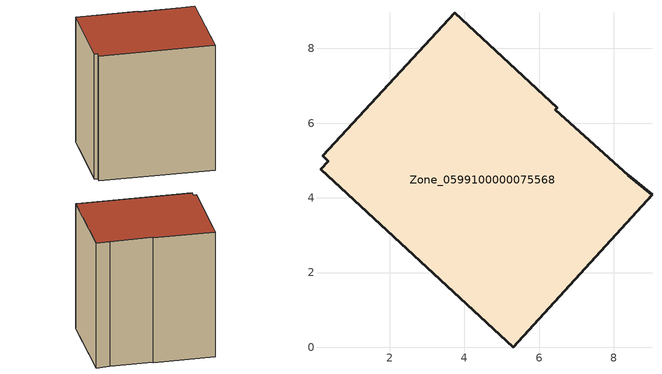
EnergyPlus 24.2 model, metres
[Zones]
Zone_0599100000075568
 floor ground (C_G): 6.43,6.36 8.38,4.61 9.02,4.08 5.3,0 0.15,4.76 0.35,4.98 0.21,5.12 3.74,8.96 6.49,6.42 z0
 wall outside (C_F): 6.49,6.42 3.74,8.96 0.21,5.12 0.35,4.98 0.15,4.76 5.3,0 9.02,4.08 8.38,4.61 6.43,6.36 6.49,6.42 z0:8.16
 roof outside (C_R): 0.21,5.12 0.35,4.98 0.15,4.76 5.3,0 9.02,4.08 8.38,4.61 6.43,6.36 6.49,6.42 3.74,8.96 z8.16
[BUILDING]
Pand.0599100000075568: North Axis=0; Terrain=City; Loads Convergence Tolerance Value=0.04; Temperature Convergence Tolerance Value=0.4; Solar Distribution=FullExterior; Maximum Number of Warmup Days=25; Minimum Number of Warmup Days=1
[Site:Location]
Rotterdam.The.Hague.AP_ZH_NLD Design_Conditions: Latitude=51.96; Longitude=4.45; Time Zone=1; Elevation=-4.5
[SITE:GROUNDTEMPERATURE:BUILDINGSURFACE]
18, 18, 18, 18, 18, 18, 18, 18, 18, 18, 18, 18
[MATERIAL] Thermal Absorptance=0.9; Solar Absorptance=0.7; Visible Absorptance=0.7
Name | Roughness | Thickness | Conductivity | Density | Specific Heat
G.TC.1946 | MediumSmooth | 0.15 | 1 | 540 | 1210
F.TC.1946 | Rough | 0.3 | 0.857143 | 1920 | 840
R.TC.1946 | MediumRough | 0.2 | 0.909091 | 1500 | 1000
[CONSTRUCTION]
C_G: G.TC.1946
C_F: F.TC.1946
C_R: R.TC.1946
[ZONE]
Zone_0599100000075568: Type=1; Multiplier=1; Ceiling Height=Autocalculate; Volume=Autocalculate; Floor Area=autocalculate; Part of Total Floor Area=Yes
[ZONEINFILTRATION:DESIGNFLOWRATE]
Infil_Zone_0599100000075568: Zone or ZoneList or Space or SpaceList=Zone_0599100000075568; Schedule=AlwaysOn; Design Flow Rate Calculation Method=Flow/Area; Flow Rate per Floor Area=0.003; Constant Term Coefficient=1; Temperature Term Coefficient=0; Velocity Term Coefficient=0; Velocity Squared Term Coefficient=0
[HVACTEMPLATE:ZONE:IDEALLOADSAIRSYSTEM]
Zone_0599100000075568: Maximum Heating Supply Air Temperature=50; Minimum Cooling Supply Air Temperature=13; Maximum Heating Supply Air Humidity Ratio=0.0156; Minimum Cooling Supply Air Humidity Ratio=0.0077; Heating Limit=NoLimit; Cooling Limit=NoLimit; Dehumidification Control Type=ConstantSensibleHeatRatio; Cooling Sensible Heat Ratio=0.7; Dehumidification Setpoint=60; Humidification Control Type=None; Humidification Setpoint=30; Outdoor Air Method=None; Outdoor Air Flow Rate per Person=0.00944; Outdoor Air Flow Rate per Zone Floor Area=0; Outdoor Air Flow Rate per Zone=0; Demand Controlled Ventilation Type=None; Outdoor Air Economizer Type=NoEconomizer; Heat Recovery Type=None; Sensible Heat Recovery Effectiveness=0.7; Latent Heat Recovery Effectiveness=0.65
[ZONECONTROL:THERMOSTAT]
ThermostatControl_Zone_0599100000075568: Zone or ZoneList=Zone_0599100000075568; Control Type Schedule=DualSetpointControlType; Control 1=Thermostat_Zone_0599100000075568; Temperature Difference Between Cutout And Setpoint=0
[THERMOSTATSETPOINT:DUALSETPOINT]
Thermostat_Zone_0599100000075568: Heating Setpoint Temperature Schedule=HeatingSetpoint_Zone_0599100000075568; Cooling Setpoint Temperature Schedule=CoolingSetpoint_Zone_0599100000075568
[SCHEDULE:COMPACT]
HeatingSetpoint_Zone_0599100000075568: Through: 12/31, For: AllDays, Until: 24:00, 21
CoolingSetpoint_Zone_0599100000075568: Through: 12/31, For: AllDays, Until: 24:00, 24
DualSetpointControlType: Through: 12/31, For: AllDays, Until: 24:00, 4
AlwaysOn: Through: 12/31, For: AllDays, Until: 24:00, 1
